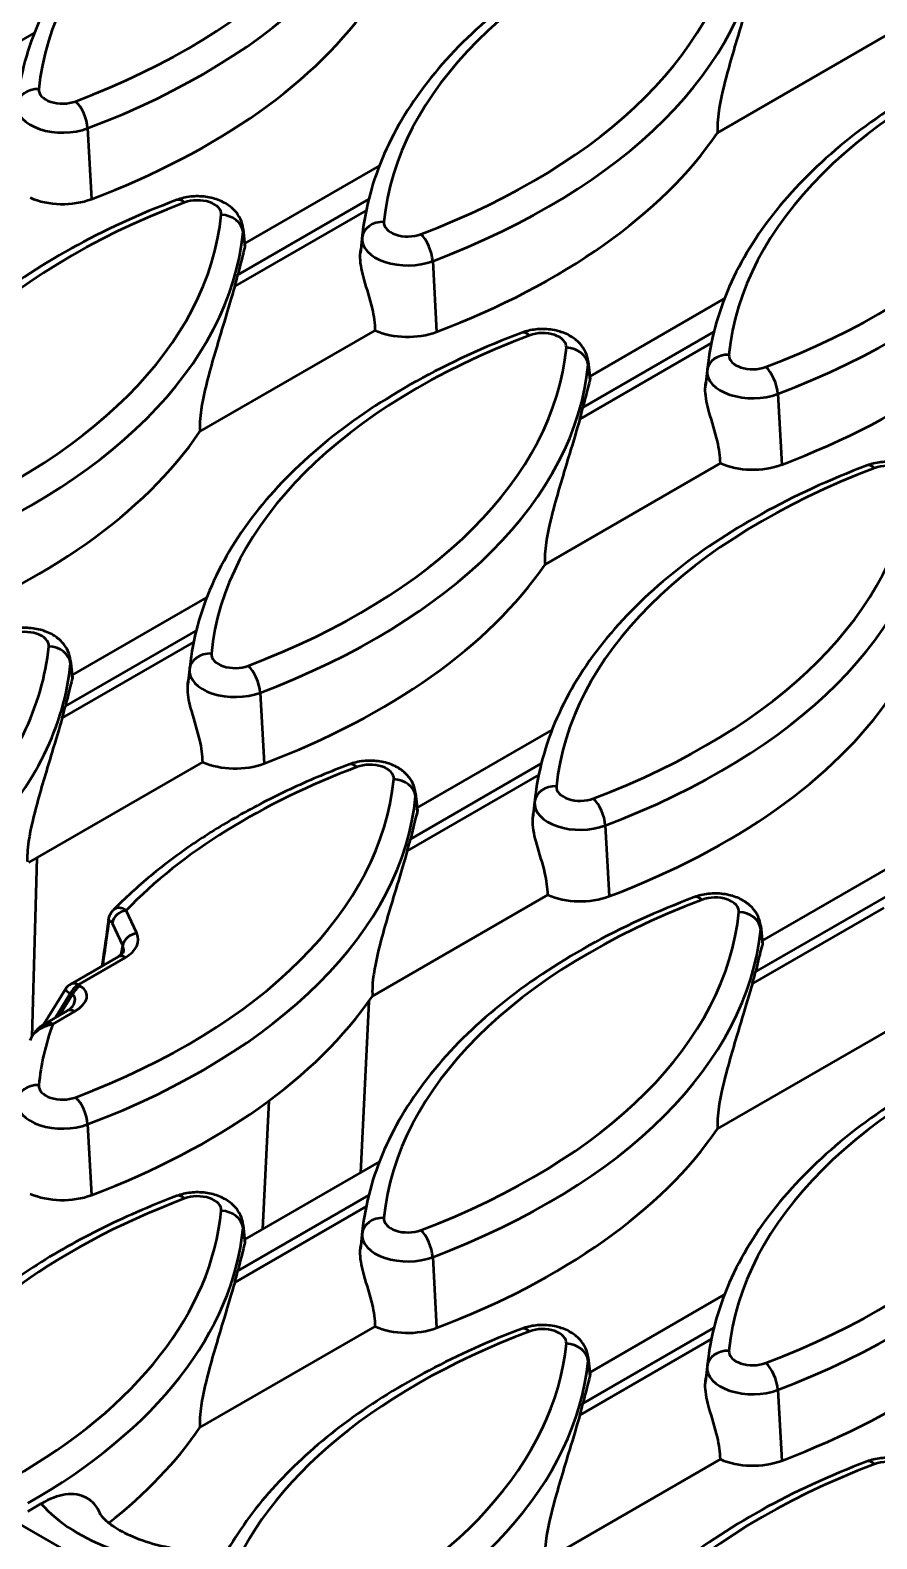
# Model space of a CAD drawing. Header units: millimetres. Extents: x 0 to 2774, y -40 to 1485.
# Drawn here: x 339.5 to 368.4, y 282.2 to 333.7 of the extents above; entities that cross this region are included whole.
import ezdxf

# ---------------------------------------------------------------- set-up
doc = ezdxf.new("R2010")
doc.units = ezdxf.units.MM
doc.header["$LTSCALE"] = 2.5
doc.layers.add('Sichtbar (ISO)', color=7, linetype='Continuous', lineweight=50)
doc.layers.add('Sichtbar schmal (ISO)', color=7, linetype='Continuous', lineweight=50)

msp = doc.modelspace()

# ---------------------------------------------------------------- linework, layer by layer
at = {"layer": 'Sichtbar (ISO)'}
for p, q in [((335.042, 330.996), (339.641, 333.651)), ((362.978, 330.242), (368.964, 333.698)), ((346.827, 326.46), (351.426, 329.115)), ((346.773, 326.964), (346.836, 326.378)), ((350.844, 326.748), (350.792, 326.262)), ((358.612, 321.924), (363.211, 324.579)), ((345.301, 320.036), (351.287, 323.492)), ((358.558, 322.428), (358.621, 321.842)), ((362.63, 322.212), (362.577, 321.726)), ((357.086, 315.5), (363.072, 318.955)), ((340.934, 311.718), (345.533, 314.373)), ((340.88, 312.222), (340.943, 311.635)), ((344.952, 312.006), (344.9, 311.519)), ((352.719, 307.182), (357.318, 309.837)), ((339.458, 305.322), (345.394, 308.749)), ((352.665, 307.686), (352.728, 307.099)), ((356.737, 307.47), (356.685, 306.983)), ((339.727, 305.477), (339.554, 299.368)), ((364.504, 302.646), (369.103, 305.301)), ((351.193, 300.757), (357.179, 304.213)), ((364.45, 303.15), (364.513, 302.563)), ((342.506, 302.102), (340.886, 301.167)), ((339.972, 299.792), (340.71, 300.995)), ((351.063, 300.571), (350.779, 294.721)), ((340.767, 300.253), (340.025, 299.824)), ((362.978, 296.221), (368.964, 299.677)), ((347.651, 297.178), (347.438, 292.792)), ((346.827, 292.439), (351.426, 295.095)), ((346.773, 292.943), (346.836, 292.357)), ((350.844, 292.727), (350.792, 292.241)), ((358.612, 287.903), (363.211, 290.558)), ((345.301, 286.015), (351.287, 289.471)), ((358.558, 288.407), (358.621, 287.821)), ((362.63, 288.191), (362.577, 287.705)), ((357.086, 281.479), (363.072, 284.935)), ((345.373, 279.133), (338.525, 283.086))]:
    msp.add_line(p, q, dxfattribs=at)
msp.add_arc((341.136, 300.734), 0.5, 120, 148.4774, dxfattribs=at)
for centre, major_axis, ratio, start_param, end_param in [((327.845, 340.106), (25.106, 0), 0.57735, 5.2921, 5.906759), ((339.63, 335.57), (25.106, 0), 0.57735, 5.2921, 5.906759), ((340.608, 328.852), (-1.806, 0), 0.57735, 0.911322, 2.150508), ((351.415, 331.034), (25.106, 0), 0.57735, 5.2921, 5.906759), ((321.952, 327.405), (24.887, 0), 0.57735, 6.114898, 6.142932), ((352.393, 324.316), (-1.806, 0), 0.57735, 0.911322, 2.150508), ((333.738, 322.869), (24.887, 0), 0.57735, 6.114898, 6.142932), ((321.952, 325.364), (25.106, 0), 0.57735, 5.2921, 5.906759), ((364.179, 319.78), (-1.806, 0), 0.57735, 0.911322, 2.150508), ((333.738, 320.828), (25.106, 0), 0.57735, 5.2921, 5.906759), ((345.523, 316.292), (25.106, 0), 0.57735, 5.2921, 5.906759), ((316.06, 312.663), (24.887, 0), 0.57735, 6.114898, 6.142932), ((346.501, 309.573), (-1.806, 0), 0.57735, 0.911322, 2.150508), ((327.845, 308.127), (24.887, 0), 0.57735, 6.114898, 6.142932), ((358.286, 305.037), (-1.806, 0), 0.57735, 0.911322, 2.150508), ((946.773, -998.767), (-118.776, 2332.41), 0.280155, 0.964305, 0.965108), ((339.63, 303.591), (24.887, 0), 0.57735, 6.114898, 6.142932), ((327.845, 306.086), (25.106, 0), 0.57735, 5.2921, 5.906759), ((339.63, 301.549), (25.106, 0), 0.57735, 5.2921, 5.906759), ((340.608, 294.831), (-1.806, 0), 0.57735, 0.911322, 2.150508), ((351.415, 297.013), (25.106, 0), 0.57735, 5.2921, 5.906759), ((321.952, 293.385), (24.887, 0), 0.57735, 6.114898, 6.142932), ((352.393, 290.295), (-1.806, 0), 0.57735, 0.911322, 2.150508), ((333.738, 288.848), (24.887, 0), 0.57735, 6.114898, 6.142932), ((321.952, 291.343), (25.106, 0), 0.57735, 5.649509, 5.906759), ((364.179, 285.759), (-1.806, 0), 0.57735, 0.911322, 2.150508), ((321.952, 293.385), (-24.887, 0), 0.57735, 2.349072, 2.375086)]:
    msp.add_ellipse(centre, major_axis=major_axis, ratio=ratio, start_param=start_param, end_param=end_param, dxfattribs=at)
for points, knots in [([(350.398, 342.691), (349.117, 342.207), (347.911, 341.653), (345.688, 340.419), (344.671, 339.74), (342.862, 338.275), (342.07, 337.49), (340.74, 335.832), (340.203, 334.959), (339.413, 333.156), (339.16, 332.224), (339.059, 331.284)], [2.9359057, 2.9359057, 2.9359057, 2.9359057, 3.121742, 3.121742, 3.3075784, 3.3075784, 3.4934147, 3.4934147, 3.6792511, 3.6792511, 3.8650875, 3.8650875, 3.8650875, 3.8650875]), ([(362.183, 338.155), (360.902, 337.671), (359.696, 337.117), (357.473, 335.883), (356.456, 335.204), (354.647, 333.739), (353.855, 332.954), (352.525, 331.296), (351.988, 330.423), (351.198, 328.62), (350.945, 327.688), (350.844, 326.748)], [2.9359057, 2.9359057, 2.9359057, 2.9359057, 3.121742, 3.121742, 3.3075784, 3.3075784, 3.4934147, 3.4934147, 3.6792511, 3.6792511, 3.8650875, 3.8650875, 3.8650875, 3.8650875]), ([(364.166, 335.205), (364.067, 334.869), (363.946, 334.462), (363.651, 333.479), (363.47, 332.889), (363.202, 331.904), (363.081, 331.422), (362.999, 330.863), (362.983, 330.722), (362.969, 330.463), (362.97, 330.344), (362.978, 330.242)], [3.485316, 3.485316, 3.485316, 3.485316, 3.831228, 3.831228, 4.242869, 4.242869, 4.503948, 4.503948, 4.581698, 4.581698, 4.653464, 4.653464, 4.653464, 4.653464]), ([(373.968, 333.619), (372.687, 333.135), (371.481, 332.581), (369.258, 331.347), (368.241, 330.668), (366.432, 329.203), (365.64, 328.417), (364.31, 326.759), (363.773, 325.887), (362.983, 324.083), (362.731, 323.152), (362.63, 322.212)], [2.9359057, 2.9359057, 2.9359057, 2.9359057, 3.121742, 3.121742, 3.3075784, 3.3075784, 3.4934147, 3.4934147, 3.6792511, 3.6792511, 3.8650875, 3.8650875, 3.8650875, 3.8650875]), ([(344.505, 327.949), (343.224, 327.465), (342.018, 326.91), (339.795, 325.677), (338.779, 324.998), (336.97, 323.533), (336.177, 322.747), (334.848, 321.089), (334.311, 320.217), (333.52, 318.413), (333.268, 317.482), (333.167, 316.542)], [2.9359057, 2.9359057, 2.9359057, 2.9359057, 3.121742, 3.121742, 3.3075784, 3.3075784, 3.4934147, 3.4934147, 3.6792511, 3.6792511, 3.8650875, 3.8650875, 3.8650875, 3.8650875]), ([(346.773, 326.964), (346.76, 327.08), (346.728, 327.192), (346.63, 327.402), (346.563, 327.498), (346.394, 327.683), (346.29, 327.762), (346.041, 327.91), (345.894, 327.968), (345.577, 328.051), (345.407, 328.072), (345.067, 328.076), (344.898, 328.058), (344.656, 328), (344.58, 327.977), (344.505, 327.949)], [0.847302, 0.847302, 0.847302, 0.847302, 1.046181, 1.046181, 1.270532, 1.270532, 1.556044, 1.556044, 1.929065, 1.929065, 2.339587, 2.339587, 2.746954, 2.746954, 2.935906, 2.935906, 2.935906, 2.935906]), ([(346.83, 326.329), (346.827, 326.319), (346.824, 326.308), (346.772, 326.127), (346.709, 325.862), (346.625, 325.515), (346.61, 325.457), (346.596, 325.397)], [0.7095826, 0.7095826, 0.7095826, 0.7095826, 0.7301099, 0.7301099, 1.0546565, 1.0546565, 1.1167, 1.1167, 1.1167, 1.1167]), ([(350.78, 326.14), (350.783, 326.169), (350.786, 326.199), (350.79, 326.239), (350.791, 326.251), (350.792, 326.262)], [0.70958265, 0.70958265, 0.70958265, 0.70958265, 0.73010989, 0.73010989, 0.73801389, 0.73801389, 0.73801389, 0.73801389]), ([(351.287, 323.492), (351.284, 323.727), (351.248, 323.982), (351.113, 324.572), (350.999, 324.91), (350.876, 325.348), (350.842, 325.478), (350.792, 325.731), (350.777, 325.854), (350.772, 326.022), (350.774, 326.082), (350.78, 326.14)], [0.0433649, 0.0433649, 0.0433649, 0.0433649, 0.199966, 0.199966, 0.399932, 0.399932, 0.4756007, 0.4756007, 0.5512693, 0.5512693, 0.5929939, 0.5929939, 0.5929939, 0.5929939]), ([(346.488, 324.999), (346.389, 324.662), (346.268, 324.255), (345.973, 323.273), (345.792, 322.683), (345.524, 321.698), (345.403, 321.216), (345.321, 320.657), (345.305, 320.516), (345.291, 320.257), (345.292, 320.138), (345.301, 320.036)], [3.485316, 3.485316, 3.485316, 3.485316, 3.831228, 3.831228, 4.242869, 4.242869, 4.503948, 4.503948, 4.581698, 4.581698, 4.653464, 4.653464, 4.653464, 4.653464]), ([(356.29, 323.413), (355.009, 322.929), (353.803, 322.374), (351.58, 321.141), (350.564, 320.462), (348.755, 318.997), (347.962, 318.211), (346.633, 316.553), (346.096, 315.681), (345.306, 313.877), (345.053, 312.946), (344.952, 312.006)], [2.9359057, 2.9359057, 2.9359057, 2.9359057, 3.121742, 3.121742, 3.3075784, 3.3075784, 3.4934147, 3.4934147, 3.6792511, 3.6792511, 3.8650875, 3.8650875, 3.8650875, 3.8650875]), ([(358.558, 322.428), (358.545, 322.544), (358.513, 322.655), (358.415, 322.866), (358.348, 322.962), (358.18, 323.146), (358.075, 323.226), (357.826, 323.374), (357.679, 323.432), (357.362, 323.515), (357.192, 323.536), (356.852, 323.54), (356.683, 323.522), (356.441, 323.464), (356.365, 323.441), (356.29, 323.413)], [0.847302, 0.847302, 0.847302, 0.847302, 1.046181, 1.046181, 1.270532, 1.270532, 1.556044, 1.556044, 1.929065, 1.929065, 2.339587, 2.339587, 2.746954, 2.746954, 2.935906, 2.935906, 2.935906, 2.935906]), ([(358.615, 321.793), (358.612, 321.783), (358.609, 321.772), (358.557, 321.59), (358.494, 321.325), (358.41, 320.979), (358.395, 320.921), (358.381, 320.86)], [0.7095826, 0.7095826, 0.7095826, 0.7095826, 0.7301099, 0.7301099, 1.0546565, 1.0546565, 1.1167, 1.1167, 1.1167, 1.1167]), ([(363.072, 318.955), (363.069, 319.191), (363.033, 319.446), (362.898, 320.036), (362.784, 320.374), (362.661, 320.811), (362.627, 320.942), (362.577, 321.195), (362.562, 321.318), (362.557, 321.486), (362.559, 321.546), (362.565, 321.604)], [0.0433649, 0.0433649, 0.0433649, 0.0433649, 0.199966, 0.199966, 0.399932, 0.399932, 0.4756007, 0.4756007, 0.5512693, 0.5512693, 0.5929939, 0.5929939, 0.5929939, 0.5929939]), ([(362.565, 321.604), (362.568, 321.633), (362.571, 321.663), (362.575, 321.703), (362.576, 321.714), (362.577, 321.726)], [0.70958265, 0.70958265, 0.70958265, 0.70958265, 0.73010989, 0.73010989, 0.73801389, 0.73801389, 0.73801389, 0.73801389]), ([(358.273, 320.462), (358.175, 320.126), (358.054, 319.719), (357.758, 318.737), (357.577, 318.147), (357.309, 317.161), (357.188, 316.679), (357.106, 316.121), (357.09, 315.98), (357.076, 315.721), (357.077, 315.602), (357.086, 315.5)], [3.485316, 3.485316, 3.485316, 3.485316, 3.831228, 3.831228, 4.242869, 4.242869, 4.503948, 4.503948, 4.581698, 4.581698, 4.653464, 4.653464, 4.653464, 4.653464]), ([(370.343, 317.892), (370.33, 318.008), (370.298, 318.119), (370.2, 318.33), (370.133, 318.426), (369.965, 318.61), (369.86, 318.69), (369.612, 318.838), (369.464, 318.896), (369.147, 318.979), (368.977, 319), (368.638, 319.003), (368.468, 318.986), (368.226, 318.928), (368.15, 318.905), (368.076, 318.877)], [0.847302, 0.847302, 0.847302, 0.847302, 1.046181, 1.046181, 1.270532, 1.270532, 1.556044, 1.556044, 1.929065, 1.929065, 2.339587, 2.339587, 2.746954, 2.746954, 2.935906, 2.935906, 2.935906, 2.935906]), ([(368.076, 318.877), (366.795, 318.393), (365.588, 317.838), (363.365, 316.605), (362.349, 315.926), (360.54, 314.461), (359.747, 313.675), (358.418, 312.017), (357.881, 311.145), (357.091, 309.341), (356.838, 308.41), (356.737, 307.47)], [2.9359057, 2.9359057, 2.9359057, 2.9359057, 3.121742, 3.121742, 3.3075784, 3.3075784, 3.4934147, 3.4934147, 3.6792511, 3.6792511, 3.8650875, 3.8650875, 3.8650875, 3.8650875]), ([(340.88, 312.222), (340.868, 312.338), (340.835, 312.449), (340.738, 312.66), (340.67, 312.756), (340.502, 312.94), (340.397, 313.02), (340.149, 313.168), (340.001, 313.225), (339.685, 313.309), (339.514, 313.33), (339.175, 313.333), (339.005, 313.315), (338.763, 313.258), (338.687, 313.235), (338.613, 313.207)], [0.847302, 0.847302, 0.847302, 0.847302, 1.046181, 1.046181, 1.270532, 1.270532, 1.556044, 1.556044, 1.929065, 1.929065, 2.339587, 2.339587, 2.746954, 2.746954, 2.935906, 2.935906, 2.935906, 2.935906]), ([(340.937, 311.587), (340.934, 311.576), (340.931, 311.566), (340.879, 311.384), (340.816, 311.119), (340.732, 310.773), (340.718, 310.715), (340.703, 310.654)], [0.7095826, 0.7095826, 0.7095826, 0.7095826, 0.7301099, 0.7301099, 1.0546565, 1.0546565, 1.1167, 1.1167, 1.1167, 1.1167]), ([(345.394, 308.749), (345.391, 308.984), (345.356, 309.24), (345.22, 309.829), (345.106, 310.168), (344.983, 310.605), (344.949, 310.736), (344.9, 310.989), (344.884, 311.112), (344.879, 311.28), (344.881, 311.339), (344.887, 311.397)], [0.0433649, 0.0433649, 0.0433649, 0.0433649, 0.199966, 0.199966, 0.399932, 0.399932, 0.4756007, 0.4756007, 0.5512693, 0.5512693, 0.5929939, 0.5929939, 0.5929939, 0.5929939]), ([(344.887, 311.397), (344.89, 311.427), (344.893, 311.457), (344.897, 311.497), (344.899, 311.508), (344.9, 311.519)], [0.70958265, 0.70958265, 0.70958265, 0.70958265, 0.73010989, 0.73010989, 0.73801389, 0.73801389, 0.73801389, 0.73801389]), ([(340.596, 310.256), (340.497, 309.92), (340.376, 309.513), (340.081, 308.531), (339.899, 307.941), (339.632, 306.955), (339.51, 306.473), (339.428, 305.914), (339.412, 305.774), (339.4, 305.532), (339.399, 305.428), (339.405, 305.336)], [3.485316, 3.485316, 3.485316, 3.485316, 3.831228, 3.831228, 4.242869, 4.242869, 4.503948, 4.503948, 4.581698, 4.581698, 4.643718, 4.643718, 4.643718, 4.643718]), ([(352.665, 307.686), (352.653, 307.802), (352.62, 307.913), (352.523, 308.124), (352.455, 308.22), (352.287, 308.404), (352.183, 308.484), (351.934, 308.632), (351.786, 308.689), (351.47, 308.773), (351.299, 308.794), (350.96, 308.797), (350.791, 308.779), (350.548, 308.722), (350.473, 308.699), (350.398, 308.671)], [0.847302, 0.847302, 0.847302, 0.847302, 1.046181, 1.046181, 1.270532, 1.270532, 1.556044, 1.556044, 1.929065, 1.929065, 2.339587, 2.339587, 2.746954, 2.746954, 2.935906, 2.935906, 2.935906, 2.935906]), ([(350.398, 308.671), (349.74, 308.422), (349.102, 308.155), (347.871, 307.586), (347.278, 307.284), (346.142, 306.647), (345.599, 306.312), (344.568, 305.612), (344.08, 305.247), (343.163, 304.489), (342.735, 304.096), (342.338, 303.691)], [2.9359057, 2.9359057, 2.9359057, 2.9359057, 3.0313264, 3.0313264, 3.1267471, 3.1267471, 3.2221679, 3.2221679, 3.3175886, 3.3175886, 3.4130093, 3.4130093, 3.4130093, 3.4130093]), ([(352.722, 307.05), (352.719, 307.04), (352.716, 307.03), (352.664, 306.848), (352.601, 306.583), (352.517, 306.237), (352.503, 306.179), (352.488, 306.118)], [0.7095826, 0.7095826, 0.7095826, 0.7095826, 0.7301099, 0.7301099, 1.0546565, 1.0546565, 1.1167, 1.1167, 1.1167, 1.1167]), ([(357.179, 304.213), (357.177, 304.448), (357.141, 304.704), (357.005, 305.293), (356.891, 305.632), (356.768, 306.069), (356.734, 306.199), (356.685, 306.453), (356.669, 306.576), (356.665, 306.744), (356.666, 306.803), (356.672, 306.861)], [0.0433649, 0.0433649, 0.0433649, 0.0433649, 0.199966, 0.199966, 0.399932, 0.399932, 0.4756007, 0.4756007, 0.5512693, 0.5512693, 0.5929939, 0.5929939, 0.5929939, 0.5929939]), ([(356.672, 306.861), (356.675, 306.891), (356.678, 306.92), (356.682, 306.961), (356.684, 306.972), (356.685, 306.983)], [0.70958265, 0.70958265, 0.70958265, 0.70958265, 0.73010989, 0.73010989, 0.73801389, 0.73801389, 0.73801389, 0.73801389]), ([(352.381, 305.72), (352.282, 305.384), (352.161, 304.977), (351.866, 303.995), (351.684, 303.405), (351.417, 302.419), (351.295, 301.937), (351.214, 301.378), (351.198, 301.238), (351.184, 300.979), (351.185, 300.859), (351.193, 300.757)], [3.485316, 3.485316, 3.485316, 3.485316, 3.831228, 3.831228, 4.242869, 4.242869, 4.503948, 4.503948, 4.581698, 4.581698, 4.653464, 4.653464, 4.653464, 4.653464]), ([(362.183, 304.135), (360.902, 303.65), (359.696, 303.096), (357.473, 301.863), (356.456, 301.183), (354.647, 299.719), (353.855, 298.933), (352.525, 297.275), (351.988, 296.403), (351.198, 294.599), (350.945, 293.667), (350.844, 292.727)], [2.9359057, 2.9359057, 2.9359057, 2.9359057, 3.121742, 3.121742, 3.3075784, 3.3075784, 3.4934147, 3.4934147, 3.6792511, 3.6792511, 3.8650875, 3.8650875, 3.8650875, 3.8650875]), ([(364.45, 303.15), (364.438, 303.266), (364.405, 303.377), (364.308, 303.588), (364.24, 303.684), (364.072, 303.868), (363.968, 303.948), (363.719, 304.096), (363.572, 304.153), (363.255, 304.236), (363.085, 304.258), (362.745, 304.261), (362.576, 304.243), (362.334, 304.186), (362.258, 304.163), (362.183, 304.135)], [0.847302, 0.847302, 0.847302, 0.847302, 1.046181, 1.046181, 1.270532, 1.270532, 1.556044, 1.556044, 1.929065, 1.929065, 2.339587, 2.339587, 2.746954, 2.746954, 2.935906, 2.935906, 2.935906, 2.935906]), ([(342.174, 303.337), (342.176, 303.354), (342.18, 303.372), (342.188, 303.411), (342.193, 303.431), (342.206, 303.473), (342.214, 303.496), (342.235, 303.545), (342.248, 303.571), (342.285, 303.629), (342.308, 303.66), (342.338, 303.691)], [0, 0, 0, 0, 0.00531044, 0.00531044, 0.01062088, 0.01062088, 0.01593132, 0.01593132, 0.02124176, 0.02124176, 0.0265522, 0.0265522, 0.0265522, 0.0265522]), ([(364.507, 302.514), (364.504, 302.504), (364.501, 302.494), (364.449, 302.312), (364.386, 302.047), (364.302, 301.701), (364.288, 301.643), (364.273, 301.582)], [0.7095826, 0.7095826, 0.7095826, 0.7095826, 0.7301099, 0.7301099, 1.0546565, 1.0546565, 1.1167, 1.1167, 1.1167, 1.1167]), ([(342.692, 302.276), (342.692, 302.275), (342.691, 302.273), (342.687, 302.262), (342.683, 302.254), (342.668, 302.233), (342.658, 302.22), (342.629, 302.19), (342.61, 302.173), (342.564, 302.138), (342.537, 302.12), (342.506, 302.102)], [-0.161125, -0.161125, -0.161125, -0.161125, -0.0250399, -0.0250399, 0.1110452, 0.1110452, 0.2471304, 0.2471304, 0.3832155, 0.3832155, 0.5193006, 0.5193006, 0.5193006, 0.5193006]), ([(364.166, 301.184), (364.067, 300.848), (363.946, 300.441), (363.651, 299.458), (363.47, 298.868), (363.202, 297.883), (363.081, 297.401), (362.999, 296.842), (362.983, 296.702), (362.969, 296.443), (362.97, 296.323), (362.978, 296.221)], [3.485316, 3.485316, 3.485316, 3.485316, 3.831228, 3.831228, 4.242869, 4.242869, 4.503948, 4.503948, 4.581698, 4.581698, 4.653464, 4.653464, 4.653464, 4.653464]), ([(340.949, 300.401), (340.948, 300.399), (340.944, 300.393), (340.933, 300.379), (340.925, 300.371), (340.905, 300.351), (340.893, 300.34), (340.864, 300.316), (340.847, 300.304), (340.81, 300.279), (340.79, 300.266), (340.767, 300.253)], [0.8499386, 0.8499386, 0.8499386, 0.8499386, 0.9561985, 0.9561985, 1.0624583, 1.0624583, 1.1687182, 1.1687182, 1.274978, 1.274978, 1.3812379, 1.3812379, 1.3812379, 1.3812379]), ([(340.025, 299.824), (339.991, 299.804), (339.957, 299.783), (339.888, 299.735), (339.854, 299.709), (339.786, 299.652), (339.751, 299.62), (339.68, 299.547), (339.644, 299.505), (339.571, 299.4), (339.532, 299.337), (339.501, 299.247)], [0, 0, 0, 0, 0.01870185, 0.01870185, 0.03740369, 0.03740369, 0.05610554, 0.05610554, 0.07480739, 0.07480739, 0.09350924, 0.09350924, 0.09350924, 0.09350924]), ([(373.968, 299.598), (372.687, 299.114), (371.481, 298.56), (369.258, 297.326), (368.241, 296.647), (366.432, 295.183), (365.64, 294.397), (364.31, 292.739), (363.773, 291.866), (362.983, 290.063), (362.731, 289.131), (362.63, 288.191)], [2.9359057, 2.9359057, 2.9359057, 2.9359057, 3.121742, 3.121742, 3.3075784, 3.3075784, 3.4934147, 3.4934147, 3.6792511, 3.6792511, 3.8650875, 3.8650875, 3.8650875, 3.8650875]), ([(344.505, 293.928), (343.574, 293.576), (342.683, 293.188), (340.994, 292.341), (340.197, 291.884), (338.712, 290.909), (338.024, 290.39), (336.768, 289.298), (336.202, 288.725), (335.201, 287.531), (334.767, 286.912), (334.406, 286.273)], [2.9359057, 2.9359057, 2.9359057, 2.9359057, 3.0709582, 3.0709582, 3.2060108, 3.2060108, 3.3410633, 3.3410633, 3.4761159, 3.4761159, 3.6111684, 3.6111684, 3.6111684, 3.6111684]), ([(346.773, 292.943), (346.76, 293.059), (346.728, 293.171), (346.63, 293.382), (346.563, 293.478), (346.394, 293.662), (346.29, 293.742), (346.041, 293.889), (345.894, 293.947), (345.577, 294.03), (345.407, 294.052), (345.067, 294.055), (344.898, 294.037), (344.656, 293.979), (344.58, 293.957), (344.505, 293.928)], [0.847302, 0.847302, 0.847302, 0.847302, 1.046181, 1.046181, 1.270532, 1.270532, 1.556044, 1.556044, 1.929065, 1.929065, 2.339587, 2.339587, 2.746954, 2.746954, 2.935906, 2.935906, 2.935906, 2.935906]), ([(346.83, 292.308), (346.827, 292.298), (346.824, 292.288), (346.772, 292.106), (346.709, 291.841), (346.625, 291.495), (346.61, 291.436), (346.596, 291.376)], [0.7095826, 0.7095826, 0.7095826, 0.7095826, 0.7301099, 0.7301099, 1.0546565, 1.0546565, 1.1167, 1.1167, 1.1167, 1.1167]), ([(350.78, 292.119), (350.783, 292.149), (350.786, 292.178), (350.79, 292.219), (350.791, 292.23), (350.792, 292.241)], [0.70958265, 0.70958265, 0.70958265, 0.70958265, 0.73010989, 0.73010989, 0.73801389, 0.73801389, 0.73801389, 0.73801389]), ([(351.287, 289.471), (351.284, 289.706), (351.248, 289.961), (351.113, 290.551), (350.999, 290.889), (350.876, 291.327), (350.842, 291.457), (350.792, 291.71), (350.777, 291.833), (350.772, 292.002), (350.774, 292.061), (350.78, 292.119)], [0.0433649, 0.0433649, 0.0433649, 0.0433649, 0.199966, 0.199966, 0.399932, 0.399932, 0.4756007, 0.4756007, 0.5512693, 0.5512693, 0.5929939, 0.5929939, 0.5929939, 0.5929939]), ([(346.488, 290.978), (346.389, 290.642), (346.268, 290.235), (345.973, 289.252), (345.792, 288.662), (345.524, 287.677), (345.403, 287.195), (345.321, 286.636), (345.305, 286.495), (345.291, 286.236), (345.292, 286.117), (345.301, 286.015)], [3.485316, 3.485316, 3.485316, 3.485316, 3.831228, 3.831228, 4.242869, 4.242869, 4.503948, 4.503948, 4.581698, 4.581698, 4.653464, 4.653464, 4.653464, 4.653464]), ([(356.29, 289.392), (355.175, 288.97), (354.115, 288.495), (352.137, 287.449), (351.218, 286.878), (349.544, 285.651), (348.788, 284.995), (347.462, 283.612), (346.891, 282.884), (345.955, 281.372), (345.589, 280.588), (345.334, 279.786)], [2.9359057, 2.9359057, 2.9359057, 2.9359057, 3.0977868, 3.0977868, 3.2596679, 3.2596679, 3.421549, 3.421549, 3.5834301, 3.5834301, 3.7453112, 3.7453112, 3.7453112, 3.7453112]), ([(358.558, 288.407), (358.545, 288.523), (358.513, 288.635), (358.415, 288.846), (358.348, 288.942), (358.18, 289.126), (358.075, 289.206), (357.826, 289.353), (357.679, 289.411), (357.362, 289.494), (357.192, 289.516), (356.852, 289.519), (356.683, 289.501), (356.441, 289.443), (356.365, 289.42), (356.29, 289.392)], [0.847302, 0.847302, 0.847302, 0.847302, 1.046181, 1.046181, 1.270532, 1.270532, 1.556044, 1.556044, 1.929065, 1.929065, 2.339587, 2.339587, 2.746954, 2.746954, 2.935906, 2.935906, 2.935906, 2.935906]), ([(358.615, 287.772), (358.612, 287.762), (358.609, 287.752), (358.557, 287.57), (358.494, 287.305), (358.41, 286.958), (358.395, 286.9), (358.381, 286.84)], [0.7095826, 0.7095826, 0.7095826, 0.7095826, 0.7301099, 0.7301099, 1.0546565, 1.0546565, 1.1167, 1.1167, 1.1167, 1.1167]), ([(363.072, 284.935), (363.069, 285.17), (363.033, 285.425), (362.898, 286.015), (362.784, 286.353), (362.661, 286.791), (362.627, 286.921), (362.577, 287.174), (362.562, 287.297), (362.557, 287.466), (362.559, 287.525), (362.565, 287.583)], [0.0433649, 0.0433649, 0.0433649, 0.0433649, 0.199966, 0.199966, 0.399932, 0.399932, 0.4756007, 0.4756007, 0.5512693, 0.5512693, 0.5929939, 0.5929939, 0.5929939, 0.5929939]), ([(362.565, 287.583), (362.568, 287.613), (362.571, 287.642), (362.575, 287.683), (362.576, 287.694), (362.577, 287.705)], [0.70958265, 0.70958265, 0.70958265, 0.70958265, 0.73010989, 0.73010989, 0.73801389, 0.73801389, 0.73801389, 0.73801389]), ([(358.273, 286.442), (358.175, 286.106), (358.054, 285.699), (357.758, 284.716), (357.577, 284.126), (357.309, 283.141), (357.188, 282.659), (357.106, 282.1), (357.09, 281.959), (357.076, 281.7), (357.077, 281.581), (357.086, 281.479)], [3.485316, 3.485316, 3.485316, 3.485316, 3.831228, 3.831228, 4.242869, 4.242869, 4.503948, 4.503948, 4.581698, 4.581698, 4.653464, 4.653464, 4.653464, 4.653464]), ([(370.343, 283.871), (370.33, 283.987), (370.298, 284.099), (370.2, 284.309), (370.133, 284.406), (369.965, 284.59), (369.86, 284.669), (369.612, 284.817), (369.464, 284.875), (369.147, 284.958), (368.977, 284.98), (368.638, 284.983), (368.468, 284.965), (368.226, 284.907), (368.15, 284.884), (368.076, 284.856)], [0.847302, 0.847302, 0.847302, 0.847302, 1.046181, 1.046181, 1.270532, 1.270532, 1.556044, 1.556044, 1.929065, 1.929065, 2.339587, 2.339587, 2.746954, 2.746954, 2.935906, 2.935906, 2.935906, 2.935906]), ([(368.076, 284.856), (366.795, 284.372), (365.588, 283.818), (363.365, 282.584), (362.349, 281.905), (360.54, 280.44), (359.747, 279.654), (358.418, 277.996), (357.881, 277.124), (357.091, 275.32), (356.838, 274.389), (356.737, 273.449)], [2.9359057, 2.9359057, 2.9359057, 2.9359057, 3.121742, 3.121742, 3.3075784, 3.3075784, 3.4934147, 3.4934147, 3.6792511, 3.6792511, 3.8650875, 3.8650875, 3.8650875, 3.8650875]), ([(341.903, 283.05), (341.876, 283.12), (341.845, 283.185), (341.709, 283.411), (341.578, 283.534), (341.226, 283.726), (340.977, 283.767), (340.438, 283.691), (340.161, 283.587), (339.88, 283.418)], [-0.7725674, -0.7725674, -0.7725674, -0.7725674, -0.7034177, -0.7034177, -0.5084812, -0.5084812, -0.2433559, -0.2433559, 0, 0, 0, 0]), ([(341.903, 283.052), (341.903, 283.052), (341.93, 282.998), (342.099, 282.826), (342.229, 282.716), (342.594, 282.486), (342.829, 282.364), (343.399, 282.137), (343.74, 282.032), (344.502, 281.865), (344.926, 281.805), (345.64, 281.76), (345.925, 281.756), (346.207, 281.765)], [4.199063, 4.199063, 4.199063, 4.199063, 4.443314, 4.443314, 4.667147, 4.667147, 4.89299, 4.89299, 5.134031, 5.134031, 5.389184, 5.389184, 5.554109, 5.554109, 5.554109, 5.554109])]:
    msp.add_open_spline(points, degree=3, knots=knots, dxfattribs=at)
for points in [[(346.836, 326.378), (346.837, 326.364), (346.835, 326.348), (346.83, 326.329)], [(358.621, 321.842), (358.622, 321.828), (358.62, 321.812), (358.615, 321.793)], [(340.943, 311.635), (340.944, 311.622), (340.943, 311.606), (340.937, 311.587)], [(352.728, 307.099), (352.73, 307.086), (352.728, 307.07), (352.722, 307.05)], [(364.513, 302.563), (364.515, 302.55), (364.513, 302.533), (364.507, 302.514)], [(346.836, 292.357), (346.837, 292.344), (346.835, 292.327), (346.83, 292.308)], [(358.621, 287.821), (358.622, 287.808), (358.62, 287.791), (358.615, 287.772)]]:
    msp.add_open_spline(points, degree=3, dxfattribs=at)
at = {"layer": 'Sichtbar schmal (ISO)'}
for p, q in [((341.463, 330.397), (341.598, 327.979)), ((346.596, 325.397), (351.063, 327.976)), ((350.976, 327.589), (346.488, 324.999)), ((346.773, 326.858), (346.83, 326.329)), ((350.836, 326.665), (350.78, 326.14)), ((353.248, 325.861), (353.383, 323.443)), ((358.381, 320.86), (362.848, 323.44)), ((362.761, 323.053), (358.273, 320.462)), ((358.558, 322.322), (358.615, 321.793)), ((362.621, 322.129), (362.565, 321.604)), ((365.033, 321.325), (365.168, 318.907)), ((345.083, 312.847), (340.596, 310.256)), ((340.703, 310.654), (345.171, 313.234)), ((340.881, 312.115), (340.937, 311.587)), ((344.943, 311.923), (344.887, 311.397)), ((347.355, 311.119), (347.49, 308.701)), ((352.488, 306.118), (356.956, 308.698)), ((356.868, 308.311), (352.381, 305.72)), ((352.666, 307.579), (352.722, 307.05)), ((356.729, 307.387), (356.672, 306.861)), ((359.14, 306.583), (359.275, 304.165)), ((364.273, 301.582), (368.741, 304.162)), ((343.141, 302.907), (342.781, 303.683)), ((368.653, 303.775), (364.166, 301.184)), ((342.302, 303.25), (342.662, 302.474)), ((364.451, 303.043), (364.507, 302.514)), ((341.136, 301.142), (342.756, 302.077)), ((342.61, 302.174), (342.662, 302.474)), ((341.212, 301.098), (341.136, 301.142)), ((340.865, 300.84), (340.362, 300.019)), ((340.52, 300.11), (340.941, 300.796)), ((340.865, 300.84), (340.941, 300.796)), ((340.275, 299.8), (341.017, 300.228)), ((341.463, 296.376), (341.598, 293.959)), ((346.596, 291.376), (351.063, 293.955)), ((350.976, 293.569), (346.488, 290.978)), ((346.773, 292.837), (346.83, 292.308)), ((350.836, 292.644), (350.78, 292.119)), ((353.248, 291.84), (353.383, 289.423)), ((358.381, 286.84), (362.848, 289.419)), ((362.761, 289.032), (358.273, 286.442)), ((358.558, 288.301), (358.615, 287.772)), ((362.621, 288.108), (362.565, 287.583)), ((365.033, 287.304), (365.168, 284.887)), ((342.197, 282.75), (342.199, 282.772))]:
    msp.add_line(p, q, dxfattribs=at)
for centre, major_axis, ratio, start_param, end_param in [((363.872, 330.955), (-24.113, 0), 0.57735, 5.2921, 6.227073), ((327.845, 342.964), (24.113, 0), 0.57735, 5.2921, 6.227073), ((327.845, 342.405), (24.86, 0), 0.57735, 5.2921, 6.227073), ((375.657, 326.419), (-24.113, 0), 0.57735, 5.2921, 6.227073), ((339.63, 338.428), (24.113, 0), 0.57735, 5.2921, 6.227073), ((339.63, 337.869), (24.86, 0), 0.57735, 5.2921, 6.227073), ((387.442, 321.883), (-24.113, 0), 0.57735, 5.2921, 6.227073), ((351.415, 333.892), (24.113, 0), 0.57735, 5.2921, 6.227073), ((351.415, 333.333), (24.86, 0), 0.57735, 5.2921, 6.227073), ((339.797, 331.124), (-0.746, 0.073), 0.815212, 4.791537, 6.275066), ((340.608, 331.71), (-0.813, 0), 0.57735, 6.227073, 8.433693), ((340.608, 331.151), (-1.56, 0), 0.57735, 6.227073, 8.433693), ((341.054, 330.705), (0.265, -0.702), 0.447262, 0.956366, 2.439895), ((357.979, 316.213), (-24.113, 0), 0.57735, 5.2921, 6.227073), ((344.771, 327.247), (-0.265, 0.702), 0.447262, 5.581488, 6.283185), ((345.216, 327.467), (0.813, 0), 0.57735, 6.227073, 8.433693), ((321.952, 328.222), (24.113, 0), 0.57735, 5.2921, 6.227073), ((346.027, 326.829), (0.746, -0.073), 0.815212, 0.166414, 1.649944), ((321.952, 327.663), (24.86, 0), 0.57735, 5.2921, 6.227073), ((345.216, 326.908), (1.56, 0), 0.57735, 6.227073, 6.345089), ((351.582, 326.587), (-0.746, 0.073), 0.815212, 4.791537, 6.275066), ((375.657, 325.86), (-24.86, 0), 0.57735, 6.221282, 6.227073), ((352.393, 327.173), (-0.813, 0), 0.57735, 6.227073, 8.433693), ((352.839, 326.169), (0.265, -0.702), 0.447262, 0.956366, 2.439895), ((352.393, 326.614), (-1.56, 0), 0.57735, 6.227073, 8.433693), ((369.764, 311.677), (-24.113, 0), 0.57735, 5.2921, 6.227073), ((356.556, 322.711), (-0.265, 0.702), 0.447262, 5.581488, 6.283185), ((357.001, 322.931), (0.813, 0), 0.57735, 6.227073, 8.433693), ((333.738, 323.686), (24.113, 0), 0.57735, 5.2921, 6.227073), ((357.812, 322.292), (0.746, -0.073), 0.815212, 0.166414, 1.649944), ((363.367, 322.051), (-0.746, 0.073), 0.815212, 4.791537, 6.275066), ((364.179, 322.637), (-0.813, 0), 0.57735, 6.227073, 8.433693), ((333.738, 323.127), (24.86, 0), 0.57735, 5.2921, 6.227073), ((357.001, 322.372), (1.56, 0), 0.57735, 6.227073, 6.345089), ((364.179, 322.078), (-1.56, 0), 0.57735, 6.227073, 8.433693), ((387.442, 321.324), (-24.86, 0), 0.57735, 6.221282, 6.227073), ((364.624, 321.632), (0.265, -0.702), 0.447262, 0.956366, 2.439895), ((381.549, 307.141), (-24.113, 0), 0.57735, 5.2921, 6.227073), ((368.341, 318.175), (-0.265, 0.702), 0.447262, 5.581488, 6.283185), ((368.786, 318.395), (0.813, 0), 0.57735, 6.227073, 8.433693), ((345.523, 319.15), (24.113, 0), 0.57735, 5.2921, 6.227073), ((345.523, 318.591), (24.86, 0), 0.57735, 5.2921, 6.227073), ((339.323, 312.725), (0.813, 0), 0.57735, 6.227073, 8.433693), ((316.06, 313.479), (24.113, 0), 0.57735, 5.786286, 6.227073), ((340.135, 312.086), (0.746, -0.073), 0.815212, 0.166414, 1.649944), ((345.689, 311.845), (-0.746, 0.073), 0.815212, 4.791537, 6.275066), ((346.501, 312.431), (-0.813, 0), 0.57735, 6.227073, 8.433693), ((316.06, 312.92), (24.86, 0), 0.57735, 5.787552, 6.227073), ((339.323, 312.166), (1.56, 0), 0.57735, 6.227073, 6.345089), ((346.501, 311.872), (-1.56, 0), 0.57735, 6.227073, 8.433693), ((369.764, 311.118), (-24.86, 0), 0.57735, 6.221282, 6.227073), ((346.946, 311.426), (0.265, -0.702), 0.447262, 0.956366, 2.439895), ((350.663, 307.969), (-0.265, 0.702), 0.447262, 5.581488, 6.283185), ((351.108, 308.189), (0.813, 0), 0.57735, 6.227073, 8.433693), ((327.845, 308.943), (24.113, 0), 0.57735, 5.2921, 6.227073), ((363.872, 296.934), (24.113, 0), 0.57735, 2.150508, 2.635541), ((351.92, 307.55), (0.746, -0.073), 0.815212, 0.166414, 1.649944), ((351.108, 307.63), (1.56, 0), 0.57735, 6.227073, 6.345089), ((357.475, 307.309), (-0.746, 0.073), 0.815212, 4.791537, 6.275066), ((358.286, 307.895), (-0.813, 0), 0.57735, 6.227073, 8.433693), ((327.845, 308.384), (24.86, 0), 0.57735, 5.2921, 6.227073), ((358.286, 307.336), (-1.56, 0), 0.57735, 6.227073, 8.433693), ((381.549, 306.582), (-24.86, 0), 0.57735, 6.221282, 6.227073), ((358.731, 306.89), (0.265, -0.702), 0.447262, 0.956366, 2.439895), ((375.657, 292.398), (-24.113, 0), 0.57735, 5.2921, 6.227073), ((362.448, 303.433), (-0.265, 0.702), 0.447262, 5.581488, 6.283185), ((362.893, 303.653), (0.813, 0), 0.57735, 6.227073, 8.433693), ((342.781, 303.274), (0.454, 0.21), 0.788675, 1.219917, 2.66854), ((339.63, 304.407), (24.113, 0), 0.57735, 5.2921, 6.227073), ((363.705, 303.014), (0.746, -0.073), 0.815212, 0.166414, 1.649944), ((342.669, 303.267), (-0.495, 0.07), 0.547202, 0, 0.341245), ((339.63, 303.848), (24.86, 0), 0.57735, 5.2921, 6.227073), ((362.893, 303.094), (1.56, 0), 0.57735, 6.227073, 6.345089), ((343.141, 302.499), (0.454, 0.21), 0.788675, 1.219917, 2.66854), ((341.678, 302.689), (1.514, -0.006), 0.572382, 5.506987, 6.545588), ((342.756, 301.669), (-0.25, 0.433), 0.57735, 5.497787, 6.283185), ((341.678, 302.28), (1.018, 0.071), 0.551344, 6.148707, 6.506882), ((341.136, 300.734), (-0.426, 0.261), 0.124916, 0, 0.961081), ((341.136, 300.734), (-0.25, -0.433), 0.57735, 3.926991, 4.799655), ((341.136, 300.734), (-0.25, 0.433), 0.57735, 5.497787, 6.283185), ((341.212, 300.69), (0.25, 0.433), 0.57735, 0.785398, 1.658063), ((340.233, 300.598), (-1.204, -0.222), 0.504929, 2.184195, 3.676574), ((340.233, 300.189), (0.775, 0.555), 0.382467, 5.546897, 6.507977), ((341.017, 299.82), (-0.25, 0.433), 0.57735, 5.497787, 6.283185), ((363.872, 296.934), (-24.113, 0), 0.57735, 6.075902, 6.227073), ((340.275, 299.391), (-0.25, 0.433), 0.57735, 5.497787, 6.283185), ((387.442, 287.862), (-24.113, 0), 0.57735, 5.2921, 6.227073), ((351.415, 299.871), (24.113, 0), 0.57735, 5.2921, 6.227073), ((351.415, 299.312), (24.86, 0), 0.57735, 5.2921, 6.227073), ((339.797, 297.103), (-0.746, 0.073), 0.815212, 4.791537, 6.275066), ((340.608, 297.689), (-0.813, 0), 0.57735, 6.227073, 8.433693), ((340.608, 297.13), (-1.56, 0), 0.57735, 6.227073, 8.433693), ((341.054, 296.684), (-0.265, 0.702), 0.447262, 4.097958, 5.581488), ((357.979, 282.192), (-24.113, 0), 0.57735, 5.2921, 5.967363), ((344.771, 293.227), (-0.265, 0.702), 0.447262, 5.581488, 6.283185), ((345.216, 293.447), (0.813, 0), 0.57735, 6.227073, 8.433693), ((321.952, 294.201), (24.113, 0), 0.57735, 5.491801, 6.227073), ((346.027, 292.808), (0.746, -0.073), 0.815212, 0.166414, 1.649944), ((321.952, 293.642), (24.86, 0), 0.57735, 5.491801, 6.227073), ((345.216, 292.888), (1.56, 0), 0.57735, 6.227073, 6.345089), ((351.582, 292.567), (-0.746, 0.073), 0.815212, 4.791537, 6.275066), ((375.657, 291.839), (-24.86, 0), 0.57735, 6.221282, 6.227073), ((352.393, 293.153), (-0.813, 0), 0.57735, 6.227073, 8.433693), ((352.839, 292.148), (-0.265, 0.702), 0.447262, 4.097958, 5.581488), ((352.393, 292.594), (-1.56, 0), 0.57735, 6.227073, 8.433693), ((369.764, 277.656), (-24.113, 0), 0.57735, 5.2921, 6.101506), ((356.556, 288.691), (-0.265, 0.702), 0.447262, 5.581488, 6.283185), ((357.001, 288.91), (0.813, 0), 0.57735, 6.227073, 8.433693), ((333.738, 289.665), (24.113, 0), 0.57735, 5.376303, 6.227073), ((357.812, 288.272), (0.746, -0.073), 0.815212, 0.166414, 1.649944), ((363.367, 288.031), (-0.746, 0.073), 0.815212, 4.791537, 6.275066), ((364.179, 288.617), (-0.813, 0), 0.57735, 6.227073, 8.433693), ((333.738, 289.106), (24.86, 0), 0.57735, 5.376303, 6.227073), ((357.001, 288.351), (1.56, 0), 0.57735, 6.227073, 6.345089), ((364.179, 288.058), (-1.56, 0), 0.57735, 6.227073, 8.433693), ((387.442, 287.303), (-24.86, 0), 0.57735, 6.221282, 6.227073), ((364.624, 287.612), (-0.265, 0.702), 0.447262, 4.097958, 5.581488), ((381.549, 273.12), (-24.113, 0), 0.57735, 5.2921, 6.227073), ((368.341, 284.155), (-0.265, 0.702), 0.447262, 5.581488, 6.283185), ((368.786, 284.374), (0.813, 0), 0.57735, 6.227073, 8.433693), ((345.523, 285.129), (24.113, 0), 0.57735, 5.2921, 6.227073), ((345.523, 284.57), (24.86, 0), 0.57735, 5.2921, 6.227073), ((345.917, 285.146), (6.739, 0), 0.57735, 3.601841, 4.714916)]:
    msp.add_ellipse(centre, major_axis=major_axis, ratio=ratio, start_param=start_param, end_param=end_param, dxfattribs=at)
for points, knots in [([(342.781, 303.683), (342.729, 303.716), (342.676, 303.741), (342.574, 303.768), (342.525, 303.773), (342.44, 303.758), (342.404, 303.744), (342.359, 303.711), (342.349, 303.701), (342.338, 303.691)], [-0.08833043, -0.08833043, -0.08833043, -0.08833043, -0.0672619, -0.0672619, -0.04755098, -0.04755098, -0.03189435, -0.03189435, -0.0265522, -0.0265522, -0.0265522, -0.0265522]), ([(341.985, 301.801), (342.034, 302.144), (342.082, 302.487), (342.151, 302.967), (342.17, 303.105), (342.19, 303.242)], [1.560742126, 1.560742126, 1.560742126, 1.560742126, 1.566956872, 1.566956872, 1.569448691, 1.569448691, 1.569448691, 1.569448691]), ([(342.19, 303.242), (342.191, 303.252), (342.193, 303.261), (342.198, 303.282), (342.201, 303.292), (342.211, 303.312), (342.217, 303.319), (342.23, 303.327), (342.238, 303.327), (342.255, 303.32), (342.264, 303.311), (342.283, 303.286), (342.293, 303.27), (342.302, 303.25)], [0, 0, 0, 0, 0.00681503, 0.00681503, 0.01771909, 0.01771909, 0.03189435, 0.03189435, 0.04755098, 0.04755098, 0.0672619, 0.0672619, 0.08833043, 0.08833043, 0.08833043, 0.08833043]), ([(339.501, 299.247), (339.507, 299.264), (339.513, 299.281), (339.565, 299.393), (339.633, 299.474), (339.815, 299.636), (339.935, 299.699), (340.128, 299.77), (340.203, 299.788), (340.275, 299.8)], [-0.09350924, -0.09350924, -0.09350924, -0.09350924, -0.08915569, -0.08915569, -0.0635844, -0.0635844, -0.02445554, -0.02445554, 0, 0, 0, 0])]:
    msp.add_open_spline(points, degree=3, knots=knots, dxfattribs=at)

doc.saveas('drawing.dxf')
